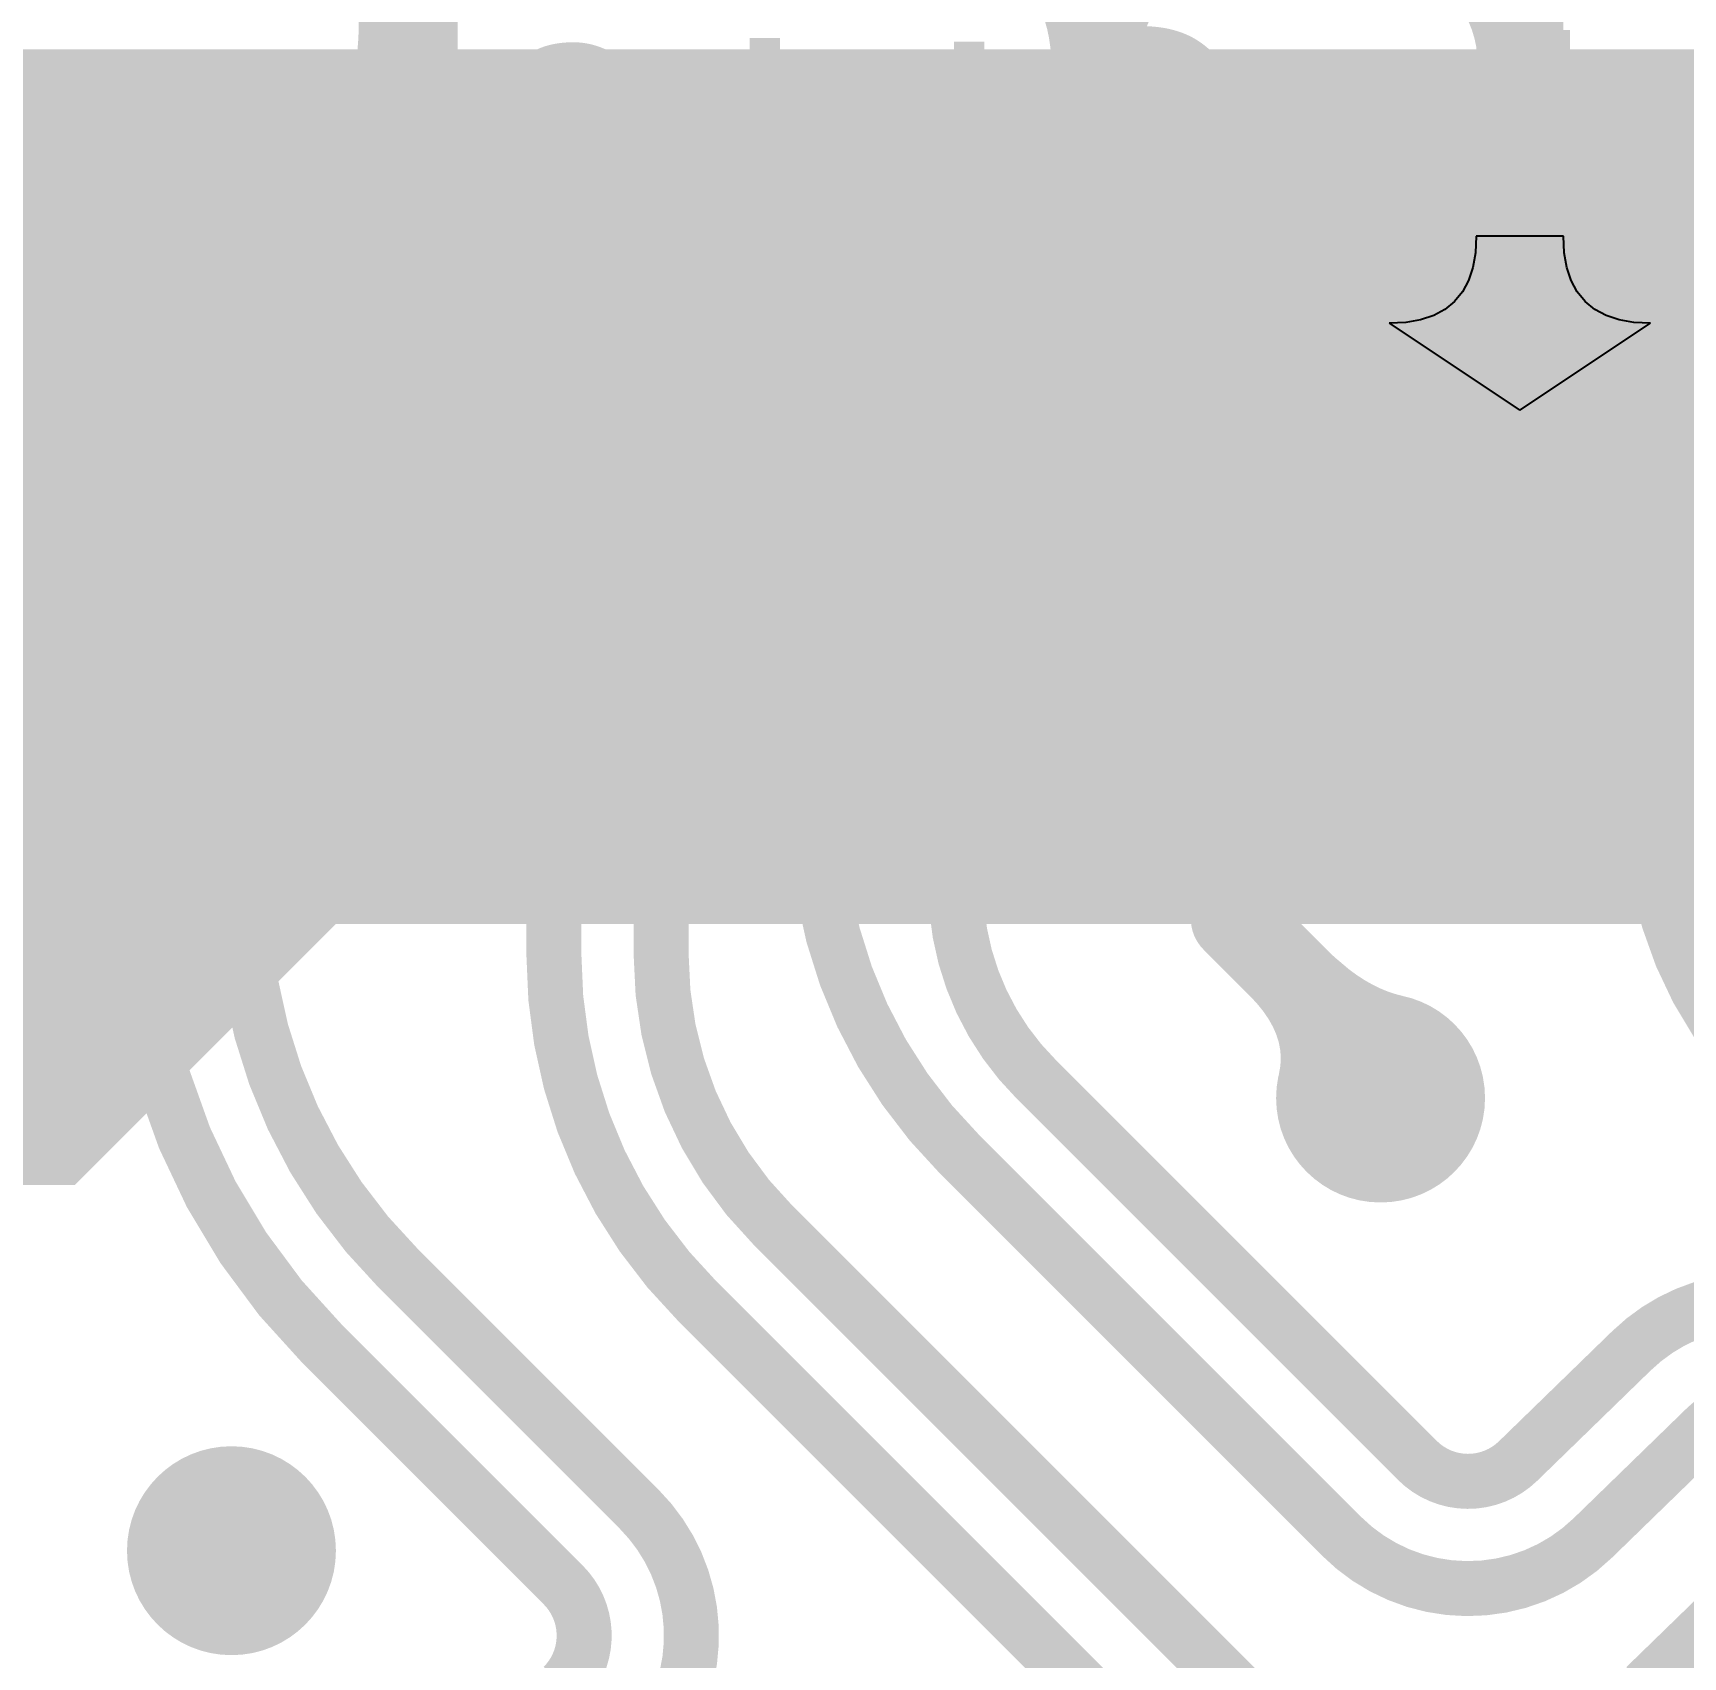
# Model space of a CAD drawing. Header units: inches. Extents: x -0.1 to 94.8, y -0.8 to 67.1.
# Drawn here: x 33.23 to 37.969, y 39.495 to 44.159 of the extents above; entities that cross this region are included whole.
import ezdxf

# ---------------------------------------------------------------- set-up
doc = ezdxf.new("R2010")
doc.units = ezdxf.units.IN
for name, color, linetype in [('Board Layer Stack Bottom Solder', 6, 'Continuous'), ('Bottom Layer', 5, 'Continuous'), ('Bottom Paste', 16, 'Continuous'), ('Layer 1', 76, 'Continuous'), ('Layer 2', 16, 'Continuous'), ('Mechanical 13', 56, 'Continuous'), ('Top Layer', 1, 'Continuous'), ('Top Overlay', 2, 'Continuous'), ('Via Holes', 16, 'Continuous')]:
    doc.layers.add(name, color=color, linetype=linetype)
doc.styles.add('Arial', font='', dxfattribs={"height": 0.2})
doc.styles.get('Arial').set_extended_font_data('Arial')

# ---------------------------------------------------------------- blocks, each defined once
blk = doc.blocks.new('LQFP128_14_14_____________B_103')
at = {"layer": 'Board Layer Stack Bottom Solder'}
for points in [[(-6.026600849999999, -6.8983987), (-5.573401349999999, -6.8983987), (-5.573401349999999, -9.101599779999999), (-6.026600849999999, -9.101599779999999)], [(-5.62659911, -6.8983987), (-5.17339961, -6.8983987), (-5.17339961, -9.101599779999999), (-5.62659911, -9.101599779999999)], [(-5.22659991, -6.8983987), (-4.77340041, -6.8983987), (-4.77340041, -9.101599779999999), (-5.22659991, -9.101599779999999)], [(-4.826600709999999, -6.8983987), (-4.37340121, -6.8983987), (-4.37340121, -9.101599779999999), (-4.826600709999999, -9.101599779999999)], [(-4.42659897, -6.8983987), (-3.973399469999999, -6.8983987), (-3.973399469999999, -9.101599779999999), (-4.42659897, -9.101599779999999)], [(-4.02659977, -6.8983987), (-3.57340027, -6.8983987), (-3.57340027, -9.101599779999999), (-4.02659977, -9.101599779999999)], [(-3.62660057, -6.8983987), (-3.17340107, -6.8983987), (-3.17340107, -9.101599779999999), (-3.62660057, -9.101599779999999)], [(-3.226598829999999, -6.8983987), (-2.77339933, -6.8983987), (-2.77339933, -9.101599779999999), (-3.226598829999999, -9.101599779999999)], [(-2.82659963, -6.8983987), (-2.37340013, -6.8983987), (-2.37340013, -9.101599779999999), (-2.82659963, -9.101599779999999)], [(-2.42660043, -6.8983987), (-1.97340093, -6.8983987), (-1.97340093, -9.101599779999999), (-2.42660043, -9.101599779999999)], [(-2.02659869, -6.8983987), (-1.57339919, -6.8983987), (-1.57339919, -9.101599779999999), (-2.02659869, -9.101599779999999)], [(-1.62659949, -6.8983987), (-1.17339999, -6.8983987), (-1.17339999, -9.101599779999999), (-1.62659949, -9.101599779999999)], [(-1.22660029, -6.8983987), (-0.77340079, -6.8983987), (-0.77340079, -9.101599779999999), (-1.22660029, -9.101599779999999)]]:
    blk.add_hatch(color=6, dxfattribs=at).paths.add_polyline_path(points)
at = {"layer": 'Bottom Layer'}
for points in [[(-5.52499911, -6.9999987), (-5.27499961, -6.9999987), (-5.27499961, -8.99999978), (-5.52499911, -8.99999978)], [(-5.12499991, -6.9999987), (-4.875000409999999, -6.9999987), (-4.875000409999999, -8.99999978), (-5.12499991, -8.99999978)], [(-4.72500071, -6.9999987), (-4.47500121, -6.9999987), (-4.47500121, -8.99999978), (-4.72500071, -8.99999978)], [(-4.324998969999999, -6.9999987), (-4.07499947, -6.9999987), (-4.07499947, -8.99999978), (-4.324998969999999, -8.99999978)], [(-3.92499977, -6.9999987), (-3.67500027, -6.9999987), (-3.67500027, -8.99999978), (-3.92499977, -8.99999978)], [(-3.52500057, -6.9999987), (-3.27500107, -6.9999987), (-3.27500107, -8.99999978), (-3.52500057, -8.99999978)], [(-3.12499883, -6.9999987), (-2.87499933, -6.9999987), (-2.87499933, -8.99999978), (-3.12499883, -8.99999978)], [(-2.72499963, -6.9999987), (-2.47500013, -6.9999987), (-2.47500013, -8.99999978), (-2.72499963, -8.99999978)], [(-2.32500043, -6.9999987), (-2.07500093, -6.9999987), (-2.07500093, -8.99999978), (-2.32500043, -8.99999978)], [(-1.92499869, -6.9999987), (-1.67499919, -6.9999987), (-1.67499919, -8.99999978), (-1.92499869, -8.99999978)], [(-1.52499949, -6.9999987), (-1.27499999, -6.9999987), (-1.27499999, -8.99999978), (-1.52499949, -8.99999978)], [(-1.12500029, -6.9999987), (-0.8750007900000001, -6.9999987), (-0.8750007900000001, -8.99999978), (-1.12500029, -8.99999978)]]:
    blk.add_hatch(color=5, dxfattribs=at).paths.add_polyline_path(points)
at = {"layer": 'Bottom Paste'}
for points in [[(-5.52499911, -6.9999987), (-5.27499961, -6.9999987), (-5.27499961, -8.99999978), (-5.52499911, -8.99999978)], [(-5.12499991, -6.9999987), (-4.875000409999999, -6.9999987), (-4.875000409999999, -8.99999978), (-5.12499991, -8.99999978)], [(-4.72500071, -6.9999987), (-4.47500121, -6.9999987), (-4.47500121, -8.99999978), (-4.72500071, -8.99999978)], [(-4.324998969999999, -6.9999987), (-4.07499947, -6.9999987), (-4.07499947, -8.99999978), (-4.324998969999999, -8.99999978)], [(-3.92499977, -6.9999987), (-3.67500027, -6.9999987), (-3.67500027, -8.99999978), (-3.92499977, -8.99999978)], [(-3.52500057, -6.9999987), (-3.27500107, -6.9999987), (-3.27500107, -8.99999978), (-3.52500057, -8.99999978)], [(-3.12499883, -6.9999987), (-2.87499933, -6.9999987), (-2.87499933, -8.99999978), (-3.12499883, -8.99999978)], [(-2.72499963, -6.9999987), (-2.47500013, -6.9999987), (-2.47500013, -8.99999978), (-2.72499963, -8.99999978)], [(-2.32500043, -6.9999987), (-2.07500093, -6.9999987), (-2.07500093, -8.99999978), (-2.32500043, -8.99999978)], [(-1.92499869, -6.9999987), (-1.67499919, -6.9999987), (-1.67499919, -8.99999978), (-1.92499869, -8.99999978)], [(-1.52499949, -6.9999987), (-1.27499999, -6.9999987), (-1.27499999, -8.99999978), (-1.52499949, -8.99999978)], [(-1.12500029, -6.9999987), (-0.8750007900000001, -6.9999987), (-0.8750007900000001, -8.99999978), (-1.12500029, -8.99999978)]]:
    blk.add_hatch(color=16, dxfattribs=at).paths.add_polyline_path(points)
at = {"layer": 'Mechanical 13'}
blk.add_lwpolyline([(-7.00000124, -7.00000124, 0.11999976, 0.11999976, 0), (7.00000124, -7.00000124, 0.11999976, 0.11999976, 0)], format="xyseb", dxfattribs=at)

msp = doc.modelspace()

# ---------------------------------------------------------------- hatches: boundary and pattern name
at = {"layer": 'Bottom Layer'}
for points in [[(34.16374676, 44.13389445999999), (34.16535458, 44.16417634), (34.16515138, 44.19316535999999), (34.1631397, 44.22085898), (34.15931446, 44.2472572), (34.15367819999999, 44.27236256), (34.14623346, 44.29617252), (34.13697516, 44.31868962), (34.12590838, 44.33991132), (34.11303058, 44.35983762), (34.09833922, 44.37847106), (34.51695916, 44.34445537999999), (34.49945602, 44.32843814), (34.48352768, 44.31085117999999), (34.46917921999999, 44.2916945), (34.45641063999999, 44.27097064), (34.44521686, 44.24867451999999), (34.43560296, 44.22480868), (34.4275664, 44.19937312), (34.42110718, 44.17236784), (34.41622784, 44.14379284), (34.41292584, 44.11364811999999)], [(37.38000144, 44.0604402), (37.37888638, 44.08833194), (37.37554627999999, 44.11550994), (37.36997606, 44.14197674), (37.36217826, 44.1677298), (37.35215033999999, 44.19277166), (37.33989738, 44.21709978), (37.3254143, 44.24071416), (37.30870618, 44.26361734), (37.28976794, 44.28580932), (37.26860212, 44.30728756), (37.68854286, 44.31429034), (37.66791806, 44.29198659999999), (37.6494675, 44.26907834), (37.6331861, 44.24556302), (37.6190764, 44.22144064), (37.60713586, 44.1967112), (37.59736701999999, 44.17137724), (37.58976988, 44.14543622), (37.5843419, 44.11889068), (37.58108562, 44.09173808), (37.58000104, 44.06397842)], [(36.15500262, 44.05736934), (36.15421267999999, 44.08761819999999), (36.15184794, 44.11654372), (36.1479084, 44.14414335999999), (36.14239152, 44.17041712), (36.1352973, 44.195365), (36.12662828, 44.21898954), (36.11638192, 44.2412882), (36.10455822, 44.26226097999999), (36.09115972, 44.28191042), (36.07618642, 44.30023397999999), (36.49525086, 44.27223301999999), (36.47810332, 44.25597448), (36.46276172, 44.23814622), (36.44922352, 44.21874824), (36.43749125999999, 44.197778), (36.4275624, 44.17523804), (36.41944202, 44.15112582), (36.4131225, 44.12544388), (36.40861146, 44.09819221999999), (36.40590382, 44.06936829999999), (36.40499958, 44.03897466)], [(37.58000104, 44.20695248), (37.58021948, 44.16895153999999), (37.58790298, 44.0389518), (37.59075794, 44.02495386), (37.59404978, 44.01495388), (37.59778104, 44.00895186), (37.60195172, 44.00695288), (37.35805076, 44.00695288), (37.36222144, 44.00895186), (37.36595269999999, 44.01495388), (37.36924454, 44.02495386), (37.3720995, 44.0389518), (37.37451249999999, 44.05695278), (37.37802532, 44.1049537), (37.38000144, 44.20695248)], [(35.40099854, 41.93100071999999), (35.39795308, 42.0130478), (35.56204724, 42.0130478), (35.55900178, 41.93100071999999)], [(35.80100282, 41.85504709999999), (35.75805141999999, 42.0130478), (36.00195238, 42.0130478), (35.95900098, 41.85504709999999)], [(37.80099882, 41.93100071999999), (37.79795336, 42.0130478), (37.96204752, 42.0130478), (37.95900206, 41.93100071999999)], [(36.94544808, 41.52603582), (36.96725652, 41.50508336), (37.01090387999999, 41.46828638), (37.03274534, 41.45243932), (37.0545995, 41.43829406), (37.07646381999999, 41.4258506), (37.09834084, 41.4151064), (37.12023056, 41.406064), (37.14213044, 41.3987234), (37.16404048, 41.39308206), (36.80825505999999, 41.16988971999999), (36.8122708, 41.19243222), (36.81351286, 41.2149544), (36.8119787, 41.23745626), (36.80767086, 41.2599378), (36.80058934, 41.28239394), (36.79073159999999, 41.3048323), (36.77810272, 41.32724779999999), (36.76269508, 41.34964298), (36.7445163, 41.37201784), (36.7235613, 41.39436984)]]:
    msp.add_hatch(color=5, dxfattribs=at).paths.add_polyline_path(points)
h = msp.add_hatch(color=5, dxfattribs=at)
edge = h.paths.add_edge_path()
edge.add_arc((37.09999946, 41.09999908), 0.2999994, 0, 360)
h = msp.add_hatch(color=5, dxfattribs=at)
edge = h.paths.add_edge_path()
edge.add_arc((33.79995526, 39.79997374), 0.2999994, 0, 360)
at = {"layer": 'Layer 1'}
h = msp.add_hatch(color=76, dxfattribs=at)
edge = h.paths.add_edge_path()
edge.add_arc((37.09999946, 41.09999908), 0.2999994, 0, 360)
h = msp.add_hatch(color=76, dxfattribs=at)
edge = h.paths.add_edge_path()
edge.add_arc((33.79995526, 39.79997374), 0.2999994, 0, 360)
at = {"layer": 'Layer 2'}
h = msp.add_hatch(color=16, dxfattribs=at)
edge = h.paths.add_edge_path()
edge.add_arc((37.09999946, 41.09999908), 0.2999994, 0, 360)
h = msp.add_hatch(color=16, dxfattribs=at)
edge = h.paths.add_edge_path()
edge.add_arc((33.79995526, 39.79997374), 0.2999994, 0, 360)
at = {"layer": 'Top Layer'}
for points in [[(50.64999776, 55.75000025999999), (50.64999776, 51.1538728), (50.52527868, 51.07053794), (50.51450908, 51.07499817999999), (50.33548988, 51.07499817999999), (50.17009523999999, 51.00648929999999), (50.04350926, 50.87990332), (49.97500038, 50.71450867999999), (49.97500038, 50.53548948), (50.04350926, 50.37009483999999), (50.17009523999999, 50.24350886), (50.33548988, 50.17499998), (50.51450908, 50.17499998), (50.52527868, 50.17946022), (50.64999776, 50.09612536), (50.64999776, 43.52499296), (48.72500288, 41.60000315999999), (34.10000292, 41.60000315999999), (33.34999934, 40.84999958), (27.89999754, 40.84999958), (27.14999142, 41.60000062), (26.60000268, 41.60000315999999), (16.40000022, 41.60000315999999), (16.40000022, 44.65000214), (21.15000342, 44.65000214), (23.99999772, 47.49999644), (23.99999772, 48.74999648), (27.25000138, 52.00000014), (28.04999724, 51.9999976), (29.92499984, 53.8750002), (29.92499984, 54.60962915999999), (32.14999666, 57.4999993), (33.09999984, 57.49999676), (33.09999984, 56.82499937999999), (32.40000123999999, 55.67499913999999), (32.26265582, 55.46499701999999), (31.91550132, 55.46499701999999), (31.91550132, 55.3099986), (32.09291016, 55.3099986), (32.09291016, 54.7099998), (31.91550132, 54.7099998), (31.91550132, 54.55500138), (31.9999995, 54.55500138), (31.9999995, 53.98089788), (31.93398744, 53.82153065999999), (31.93398744, 53.64251146), (31.9999995, 53.48314423999999), (31.9999995, 52.95000077999999), (32.249999, 52.95000077999999), (32.249999, 52.39999934), (31.9999995, 52.39999934), (31.9999995, 51.93157508), (31.97221952, 51.9037951), (31.90371064, 51.73840045999999), (31.90371064, 51.55938125999999), (31.97221952, 51.39398662), (31.9999995, 51.36620663999999), (31.9999995, 51.16139627999999), (31.96850858, 51.12990536), (31.8999997, 50.96451072), (31.8999997, 50.78549152), (31.95111974, 50.66207799999999), (31.89594586, 50.54481128), (31.86439652, 50.51207575999999), (30.7799994, 50.51207575999999), (30.7799994, 50.33466692), (30.1800006, 50.33466692), (30.1800006, 50.51207575999999), (28.97690166, 50.51207575999999), (28.97690166, 50.18499996), (29.15430796, 50.18499996), (29.15430796, 49.58500116), (28.97690166, 49.58500116), (28.97690166, 49.3124998), (28.68749914, 49.3124998), (27.62499936, 48.25000002), (27.62499936, 45.37499942), (29.74999892, 43.24999986), (33.00000004, 43.24999986), (33.49999904, 43.74999886), (47.24999694, 43.74999886), (48.00000052, 44.50000244), (48.00000052, 48.50132286), (48.15000276, 48.5948736), (48.23419614, 48.5599994), (48.41321534, 48.5599994), (48.57860998, 48.62850828), (48.70519596, 48.75509425999999), (48.77370484, 48.9204889), (48.77370484, 49.09950809999999), (48.70519596, 49.26490274), (48.57860998, 49.39148872), (48.41321534, 49.45999759999999), (48.23419614, 49.45999759999999), (48.15000276, 49.4251234), (48.00000052, 49.51867414), (48.00000052, 50.57647237999999), (48.15000022, 50.63860586), (48.1700967, 50.61850938), (48.3354888, 50.5500005), (48.33970265999999, 50.40000079999999), (48.32500114, 50.36450938), (48.32500114, 50.18549018), (48.39351002, 50.02009554), (48.520096, 49.89350956), (48.68549064, 49.82500068), (48.86450984, 49.82500068), (49.02990448, 49.89350956), (49.15649045999999, 50.02009554), (49.22499934, 50.18549018), (49.22499934, 50.36450938), (49.15649045999999, 50.52990402), (49.02990448, 50.65649), (48.86451238, 50.72499887999999), (48.86029851999999, 50.87499857999999), (48.87500004, 50.91049), (48.87500004, 51.08950919999999), (48.84708543999999, 51.15689794), (48.94731384, 51.30690017999999), (49.13207598, 51.30690017999999), (49.13207598, 52.50999912), (48.95466714, 52.50999912), (48.95466714, 53.10999792), (49.13207598, 53.10999792), (49.13207598, 54.31309685999999), (48.80500018, 54.31309685999999), (48.80500018, 54.13569055999999), (48.20500138, 54.13569055999999), (48.20500138, 54.31309685999999), (48.00000052, 54.31309685999999), (48.00000052, 55.49999822), (46.29998613999999, 57.20000498), (43.70000658, 57.19998974), (43.37500087999999, 57.52499289999999), (43.37499834, 57.82507866), (43.79991493999999, 58.25000033999999), (48.14999006, 58.25000033999999)], [(37.37500018, 43.57500047999999), (37.37250081999999, 43.52750248), (37.36500274, 43.48500066), (37.35250086, 43.44750264), (37.3350028, 43.41500079999999), (37.31250094, 43.38750276), (37.2850029, 43.3650009), (37.25250105999999, 43.34750284), (37.21500304, 43.33500096), (37.17250121999999, 43.32750288), (37.12500322, 43.32500098), (37.5000012, 43.07500402), (37.75000069999999, 43.07500148), (37.87499918, 43.32500098), (37.82750118, 43.32750288), (37.78499936, 43.33500096), (37.74750134, 43.34750284), (37.7149995, 43.3650009), (37.68750145999999, 43.38750276), (37.6649996, 43.41500079999999), (37.64750153999999, 43.44750264), (37.63499966, 43.48500066), (37.62750158, 43.52750248), (37.62500222, 43.57500047999999)]]:
    msp.add_hatch(color=1, dxfattribs=at).paths.add_polyline_path(points)
h = msp.add_hatch(color=1, dxfattribs=at)
edge = h.paths.add_edge_path()
edge.add_arc((37.09999946, 41.09999908), 0.2999994, 0, 360)
h = msp.add_hatch(color=1, dxfattribs=at)
edge = h.paths.add_edge_path()
edge.add_arc((33.79995526, 39.79997374), 0.2999994, 0, 360)
at = {"layer": 'Via Holes'}
h = msp.add_hatch(color=7, dxfattribs=at)
edge = h.paths.add_edge_path()
edge.add_arc((37.09999946, 41.09999908), 0.1499997, 0, 360)
h = msp.add_hatch(color=7, dxfattribs=at)
edge = h.paths.add_edge_path()
edge.add_arc((33.79995526, 39.79997374), 0.1499997, 0, 360)

# ---------------------------------------------------------------- linework, layer by layer
at = {"layer": 'Bottom Layer'}
for points in [[(34.28090172, 44.0322716, 0.2499995, 0.2499995, 0), (34.3250012, 44.57500101999999, 0.2499995, 0.2499995, 0)], [(36.2800011, 43.01000034, 0.2499995, 0.2499995, 0), (36.2800011, 44.47999994, 0.2499995, 0.2499995, 0)], [(37.48000124, 43.01000034, 0.1999996, 0.1999996, 0), (37.48000124, 44.25999784, 0.1999996, 0.1999996, 0)], [(34.28000002, 44.01000087999999, 0.2499995, 0.2499995, -0.02027091218525762), (34.28090426, 44.0322716, 0.2499995, 0.2499995, 0)], [(34.28000002, 43.01000034, 0.2499995, 0.2499995, 0), (34.28000002, 44.01000087999999, 0.2499995, 0.2499995, 0)], [(36.6800003, 41.61470722, 0.2499995, 0.2499995, 0), (36.6800003, 43.01000034, 0.2499995, 0.2499995, 0)], [(33.48000162, 41.99605266, 0.1580007, 0.1580007, 0), (33.48000162, 43.01000034, 0.1580007, 0.1580007, 0)], [(33.88000082, 41.99605266, 0.1580007, 0.1580007, 0), (33.88000082, 43.01000034, 0.1580007, 0.1580007, 0)], [(34.68000176, 41.99605266, 0.1580007, 0.1580007, 0), (34.68000176, 43.01000034, 0.1580007, 0.1580007, 0)], [(35.08000096, 41.99605266, 0.1580007, 0.1580007, 0), (35.08000096, 43.01000034, 0.1580007, 0.1580007, 0)], [(35.48000016, 41.93100071999999, 0.1580007, 0.1580007, 0), (35.48000016, 43.01000034, 0.1580007, 0.1580007, 0)], [(35.8800019, 41.71153202, 0.1580007, 0.1580007, 0), (35.8800019, 43.01000034, 0.1580007, 0.1580007, 0)], [(37.88000044, 41.93100071999999, 0.1580007, 0.1580007, 0), (37.88000044, 43.01000034, 0.1580007, 0.1580007, 0)], [(33.52600102, 41.88500131999999, 0.1580007, 0.1580007, -0.1989123673796691), (33.48000162, 41.99605266, 0.1580007, 0.1580007, 0)], [(33.88000082, 41.99605266, 0.1580007, 0.1580007, -0.1989123673796691), (33.83400142, 41.88500131999999, 0.1580007, 0.1580007, 0)], [(34.72600116, 41.88500131999999, 0.1580007, 0.1580007, -0.1989123673796691), (34.68000176, 41.99605266, 0.1580007, 0.1580007, 0)], [(35.08000096, 41.99605266, 0.1580007, 0.1580007, -0.1989123673796691), (35.03400156, 41.88500131999999, 0.1580007, 0.1580007, 0)], [(35.89123885999999, 40.9381833, 0.1580007, 0.1580007, -0.1989123673796593), (35.48000016, 41.93100071999999, 0.1580007, 0.1580007, 0)], [(38.20284714, 41.15157632, 0.1580007, 0.1580007, -0.1989123673796565), (37.88000044, 41.93100071999999, 0.1580007, 0.1580007, 0)], [(33.52600102, 41.68500172, 0.1580007, 0.1580007, 0), (33.52600102, 41.88500131999999, 0.1580007, 0.1580007, 0)], [(33.83400142, 41.68500172, 0.1580007, 0.1580007, 0), (33.83400142, 41.88500131999999, 0.1580007, 0.1580007, 0)], [(34.72600116, 41.5100008, 0.1580007, 0.1580007, 0), (34.72600116, 41.88500131999999, 0.1580007, 0.1580007, 0)], [(35.03400156, 41.5100008, 0.1580007, 0.1580007, 0), (35.03400156, 41.88500131999999, 0.1580007, 0.1580007, 0)], [(34.06098598, 40.39343458, 0.1580007, 0.1580007, -0.198912367379658), (33.52600102, 41.68500172, 0.1580007, 0.1580007, 0)], [(34.2787732, 40.61122688, 0.1580007, 0.1580007, -0.198912367379658), (33.83400142, 41.68500172, 0.1580007, 0.1580007, 0)], [(35.87999936, 41.70999532, 0.1580007, 0.1580007, 0), (35.8800019, 41.71153202, 0.1580007, 0.1580007, 0)], [(36.11156608, 41.15343306, 0.1580007, 0.1580007, -0.1997367039641708), (35.87999936, 41.70999532, 0.1580007, 0.1580007, 0)], [(36.6800003, 41.61470722, 0.2499995, 0.2499995, 0), (37.09999946, 41.19470806, 0.2499995, 0.2499995, 0)], [(35.13723985999999, 40.51718338, 0.1580007, 0.1580007, -0.1989123673796593), (34.72600116, 41.5100008, 0.1580007, 0.1580007, 0)], [(35.35502708, 40.73497314, 0.1580007, 0.1580007, -0.1989123673796565), (35.03400156, 41.5100008, 0.1580007, 0.1580007, 0)], [(37.09999946, 41.09999908, 0.2499995, 0.2499995, 0), (37.09999946, 41.19470806, 0.2499995, 0.2499995, 0)], [(36.11156608, 41.15343306, 0.1580007, 0.1580007, 0), (36.11156862, 41.15343306, 0.1580007, 0.1580007, 0)], [(36.11156862, 41.15343306, 0.1580007, 0.1580007, 0), (37.03874227999999, 40.2262594, 0.1580007, 0.1580007, 0)], [(35.89123885999999, 40.9381833, 0.1580007, 0.1580007, 0), (36.81788166, 40.0115405, 0.1580007, 0.1580007, 0)], [(35.35502708, 40.73497568, 0.1580007, 0.1580007, 0), (40.90144728, 35.18855548, 0.1580007, 0.1580007, 0)], [(34.2787732, 40.61122688, 0.1580007, 0.1580007, 0), (34.29648461999999, 40.59351546, 0.1580007, 0.1580007, 0)], [(34.29648208, 40.59351291999999, 0.1580007, 0.1580007, 0), (34.29648461999999, 40.59351546, 0.1580007, 0.1580007, 0)], [(34.29648208, 40.59351291999999, 0.1580007, 0.1580007, 0), (34.97036186, 39.91963314, 0.1580007, 0.1580007, 0)], [(35.13723985999999, 40.51718338, 0.1580007, 0.1580007, 0), (40.68365497999999, 34.97076826, 0.1580007, 0.1580007, 0)], [(37.82084638, 40.3743414, 0.1580007, 0.1580007, -0.4142197313122274), (38.5476877, 40.36410012, 0.1580007, 0.1580007, 0)], [(34.06098598, 40.39343458, 0.1580007, 0.1580007, 0), (34.07869486, 40.3757257, 0.1580007, 0.1580007, 0)], [(34.07869486, 40.3757257, 0.1580007, 0.1580007, 0), (34.75257464, 39.70184592, 0.1580007, 0.1580007, 0)], [(37.49482976, 40.05738496, 0.1580007, 0.1580007, 0), (37.82084638, 40.3743414, 0.1580007, 0.1580007, 0)], [(37.03873974, 40.2262594, 0.1580007, 0.1580007, 0), (37.15687006, 40.10812908, 0.1580007, 0.1580007, 0)], [(38.03554749999999, 40.15350617999999, 0.1580007, 0.1580007, -0.4132638621643682), (38.3263775, 40.14988414, 0.1580007, 0.1580007, 0)], [(37.70952834, 39.8365472, 0.1580007, 0.1580007, 0), (38.03554749999999, 40.15350617999999, 0.1580007, 0.1580007, 0)], [(37.15686752, 40.10812908, 0.1580007, 0.1580007, 0), (37.20557202, 40.05942458, 0.1580007, 0.1580007, 0)], [(37.49482976, 40.05738496, 0.1580007, 0.1580007, -0.4100901581804876), (37.20557202, 40.05942712, 0.1580007, 0.1580007, 0)], [(36.81787912, 40.0115405, 0.1580007, 0.1580007, 0), (36.81788166, 40.01154304, 0.1580007, 0.1580007, 0)], [(36.81788166, 40.01154304, 0.1580007, 0.1580007, 0), (36.9390803, 39.8903444, 0.1580007, 0.1580007, 0)], [(34.9703644, 39.91963822, 0.1580007, 0.1580007, -0.4142186796260081), (34.97036186, 39.19272578, 0.1580007, 0.1580007, 0)], [(36.9390803, 39.89034186, 0.1580007, 0.1580007, 0), (36.9390803, 39.8903444, 0.1580007, 0.1580007, 0)], [(36.9390803, 39.89034186, 0.1580007, 0.1580007, 0), (36.98691104, 39.84251112, 0.1580007, 0.1580007, 0)], [(36.98696691999999, 39.8424527, 0.1580007, 0.1580007, -0.000134115230310121), (36.9869085, 39.84251112, 0.1580007, 0.1580007, 0)], [(37.70952834, 39.8365472, 0.1580007, 0.1580007, -0.4107461434625849), (36.98696691999999, 39.8424527, 0.1580007, 0.1580007, 0)], [(37.86082597999999, 39.4090271, 0.1580007, 0.1580007, 0), (38.32347428, 39.85882046, 0.1580007, 0.1580007, 0)], [(34.75257464, 39.70184592, 0.1580007, 0.1580007, -0.4142212233603136), (34.75257464, 39.41051553999999, 0.1580007, 0.1580007, 0)]]:
    msp.add_lwpolyline(points, format="xyseb", dxfattribs=at)
for points in [[(34.21750077999999, 44.01000087999999, 0.12499848, 0.12499848, 1), (34.34249926, 44.01000087999999, 0.12499848, 0.12499848, 1)], [(34.21750077999999, 44.01000087999999, 0.12499848, 0.12499848, 1), (34.34249926, 44.01000087999999, 0.12499848, 0.12499848, 1)], [(34.21840248, 44.0322716, 0.12499848, 0.12499848, 1), (34.34340096, 44.0322716, 0.12499848, 0.12499848, 1)], [(34.21840502, 44.0322716, 0.12499848, 0.12499848, 1), (34.3434035, 44.0322716, 0.12499848, 0.12499848, 1)], [(34.21750077999999, 43.01000034, 0.12499848, 0.12499848, 1), (34.34249926, 43.01000034, 0.12499848, 0.12499848, 1)], [(36.21750186, 43.01000034, 0.12499848, 0.12499848, 1), (36.34250034, 43.01000034, 0.12499848, 0.12499848, 1)], [(36.61750106, 43.01000034, 0.12499848, 0.12499848, 1), (36.74249954, 43.01000034, 0.12499848, 0.12499848, 1)], [(33.44050208, 43.01000034, 0.07899908, 0.07899908, 1), (33.51950116, 43.01000034, 0.07899908, 0.07899908, 1)], [(33.84050128, 43.01000034, 0.07899908, 0.07899908, 1), (33.91950036, 43.01000034, 0.07899908, 0.07899908, 1)], [(34.64050221999999, 43.01000034, 0.07899908, 0.07899908, 1), (34.7195013, 43.01000034, 0.07899908, 0.07899908, 1)], [(35.04050142, 43.01000034, 0.07899908, 0.07899908, 1), (35.1195005, 43.01000034, 0.07899908, 0.07899908, 1)], [(35.44050061999999, 43.01000034, 0.07899908, 0.07899908, 1), (35.5194997, 43.01000034, 0.07899908, 0.07899908, 1)], [(35.84050236, 43.01000034, 0.07899908, 0.07899908, 1), (35.91950144, 43.01000034, 0.07899908, 0.07899908, 1)], [(37.43000134, 43.01000034, 0.0999998, 0.0999998, 1), (37.53000114, 43.01000034, 0.0999998, 0.0999998, 1)], [(37.84050089999999, 43.01000034, 0.07899908, 0.07899908, 1), (37.91949998, 43.01000034, 0.07899908, 0.07899908, 1)], [(33.44050208, 41.99605266, 0.07899908, 0.07899908, 1), (33.51950116, 41.99605266, 0.07899908, 0.07899908, 1)], [(33.44050208, 41.99605266, 0.07899908, 0.07899908, 1), (33.51950116, 41.99605266, 0.07899908, 0.07899908, 1)], [(33.84050128, 41.99605266, 0.07899908, 0.07899908, 1), (33.91950036, 41.99605266, 0.07899908, 0.07899908, 1)], [(33.84050128, 41.99605266, 0.07899908, 0.07899908, 1), (33.91950036, 41.99605266, 0.07899908, 0.07899908, 1)], [(34.64050221999999, 41.99605266, 0.07899908, 0.07899908, 1), (34.7195013, 41.99605266, 0.07899908, 0.07899908, 1)], [(34.64050221999999, 41.99605266, 0.07899908, 0.07899908, 1), (34.7195013, 41.99605266, 0.07899908, 0.07899908, 1)], [(35.04050142, 41.99605266, 0.07899908, 0.07899908, 1), (35.1195005, 41.99605266, 0.07899908, 0.07899908, 1)], [(35.04050142, 41.99605266, 0.07899908, 0.07899908, 1), (35.1195005, 41.99605266, 0.07899908, 0.07899908, 1)], [(35.44050061999999, 41.93100071999999, 0.07899908, 0.07899908, 1), (35.5194997, 41.93100071999999, 0.07899908, 0.07899908, 1)], [(35.44050061999999, 41.93100071999999, 0.07899908, 0.07899908, 1), (35.5194997, 41.93100071999999, 0.07899908, 0.07899908, 1)], [(37.84050089999999, 41.93100071999999, 0.07899908, 0.07899908, 1), (37.91949998, 41.93100071999999, 0.07899908, 0.07899908, 1)], [(37.84050089999999, 41.93100071999999, 0.07899908, 0.07899908, 1), (37.91949998, 41.93100071999999, 0.07899908, 0.07899908, 1)], [(33.48650148, 41.88500131999999, 0.07899908, 0.07899908, 1), (33.56550056, 41.88500131999999, 0.07899908, 0.07899908, 1)], [(33.48650148, 41.88500131999999, 0.07899908, 0.07899908, 1), (33.56550056, 41.88500131999999, 0.07899908, 0.07899908, 1)], [(33.79450188, 41.88500131999999, 0.07899908, 0.07899908, 1), (33.87350095999999, 41.88500131999999, 0.07899908, 0.07899908, 1)], [(33.79450188, 41.88500131999999, 0.07899908, 0.07899908, 1), (33.87350095999999, 41.88500131999999, 0.07899908, 0.07899908, 1)], [(34.68650161999999, 41.88500131999999, 0.07899908, 0.07899908, 1), (34.7655007, 41.88500131999999, 0.07899908, 0.07899908, 1)], [(34.68650161999999, 41.88500131999999, 0.07899908, 0.07899908, 1), (34.7655007, 41.88500131999999, 0.07899908, 0.07899908, 1)], [(34.99450202, 41.88500131999999, 0.07899908, 0.07899908, 1), (35.0735011, 41.88500131999999, 0.07899908, 0.07899908, 1)], [(34.99450202, 41.88500131999999, 0.07899908, 0.07899908, 1), (35.0735011, 41.88500131999999, 0.07899908, 0.07899908, 1)], [(33.48650148, 41.68500172, 0.07899908, 0.07899908, 1), (33.56550056, 41.68500172, 0.07899908, 0.07899908, 1)], [(33.48650148, 41.68500172, 0.07899908, 0.07899908, 1), (33.56550056, 41.68500172, 0.07899908, 0.07899908, 1)], [(33.79450188, 41.68500172, 0.07899908, 0.07899908, 1), (33.87350095999999, 41.68500172, 0.07899908, 0.07899908, 1)], [(33.79450188, 41.68500172, 0.07899908, 0.07899908, 1), (33.87350095999999, 41.68500172, 0.07899908, 0.07899908, 1)], [(35.84049982, 41.70999532, 0.07899908, 0.07899908, 1), (35.9194989, 41.70999532, 0.07899908, 0.07899908, 1)], [(35.84049982, 41.70999532, 0.07899908, 0.07899908, 1), (35.9194989, 41.70999532, 0.07899908, 0.07899908, 1)], [(35.84050236, 41.71153202, 0.07899908, 0.07899908, 1), (35.91950144, 41.71153202, 0.07899908, 0.07899908, 1)], [(35.84050236, 41.71153202, 0.07899908, 0.07899908, 1), (35.91950144, 41.71153202, 0.07899908, 0.07899908, 1)], [(36.61750106, 41.61470722, 0.12499848, 0.12499848, 1), (36.74249954, 41.61470722, 0.12499848, 0.12499848, 1)], [(36.61750106, 41.61470722, 0.12499848, 0.12499848, 1), (36.74249954, 41.61470722, 0.12499848, 0.12499848, 1)], [(34.68650161999999, 41.5100008, 0.07899908, 0.07899908, 1), (34.7655007, 41.5100008, 0.07899908, 0.07899908, 1)], [(34.68650161999999, 41.5100008, 0.07899908, 0.07899908, 1), (34.7655007, 41.5100008, 0.07899908, 0.07899908, 1)], [(34.99450202, 41.5100008, 0.07899908, 0.07899908, 1), (35.0735011, 41.5100008, 0.07899908, 0.07899908, 1)], [(34.99450202, 41.5100008, 0.07899908, 0.07899908, 1), (35.0735011, 41.5100008, 0.07899908, 0.07899908, 1)], [(37.03750022, 41.19470806, 0.12499848, 0.12499848, 1), (37.1624987, 41.19470806, 0.12499848, 0.12499848, 1)], [(37.03750022, 41.19470806, 0.12499848, 0.12499848, 1), (37.1624987, 41.19470806, 0.12499848, 0.12499848, 1)], [(36.07206653999999, 41.15343306, 0.07899908, 0.07899908, 1), (36.15106562, 41.15343306, 0.07899908, 0.07899908, 1)], [(36.07206653999999, 41.15343306, 0.07899908, 0.07899908, 1), (36.15106562, 41.15343306, 0.07899908, 0.07899908, 1)], [(36.07206908, 41.15343306, 0.07899908, 0.07899908, 1), (36.15106816, 41.15343306, 0.07899908, 0.07899908, 1)], [(36.07206908, 41.15343306, 0.07899908, 0.07899908, 1), (36.15106816, 41.15343306, 0.07899908, 0.07899908, 1)], [(37.03750022, 41.09999908, 0.12499848, 0.12499848, 1), (37.1624987, 41.09999908, 0.12499848, 0.12499848, 1)], [(35.85173931999999, 40.9381833, 0.07899908, 0.07899908, 1), (35.9307384, 40.9381833, 0.07899908, 0.07899908, 1)], [(35.85173931999999, 40.9381833, 0.07899908, 0.07899908, 1), (35.9307384, 40.9381833, 0.07899908, 0.07899908, 1)], [(35.31552754, 40.73497568, 0.07899908, 0.07899908, 1), (35.39452662, 40.73497568, 0.07899908, 0.07899908, 1)], [(35.31552754, 40.73497314, 0.07899908, 0.07899908, 1), (35.39452662, 40.73497314, 0.07899908, 0.07899908, 1)], [(34.23927365999999, 40.61122688, 0.07899908, 0.07899908, 1), (34.31827274, 40.61122688, 0.07899908, 0.07899908, 1)], [(34.23927365999999, 40.61122688, 0.07899908, 0.07899908, 1), (34.31827274, 40.61122688, 0.07899908, 0.07899908, 1)], [(34.25698254, 40.59351291999999, 0.07899908, 0.07899908, 1), (34.33598162, 40.59351291999999, 0.07899908, 0.07899908, 1)], [(34.25698254, 40.59351291999999, 0.07899908, 0.07899908, 1), (34.33598162, 40.59351291999999, 0.07899908, 0.07899908, 1)], [(34.25698507999999, 40.59351546, 0.07899908, 0.07899908, 1), (34.33598416, 40.59351546, 0.07899908, 0.07899908, 1)], [(34.25698507999999, 40.59351546, 0.07899908, 0.07899908, 1), (34.33598416, 40.59351546, 0.07899908, 0.07899908, 1)], [(35.09774032, 40.51718338, 0.07899908, 0.07899908, 1), (35.1767394, 40.51718338, 0.07899908, 0.07899908, 1)], [(35.09774032, 40.51718338, 0.07899908, 0.07899908, 1), (35.1767394, 40.51718338, 0.07899908, 0.07899908, 1)], [(34.02148644, 40.39343458, 0.07899908, 0.07899908, 1), (34.10048552, 40.39343458, 0.07899908, 0.07899908, 1)], [(34.02148644, 40.39343458, 0.07899908, 0.07899908, 1), (34.10048552, 40.39343458, 0.07899908, 0.07899908, 1)], [(34.03919532, 40.3757257, 0.07899908, 0.07899908, 1), (34.1181944, 40.3757257, 0.07899908, 0.07899908, 1)], [(34.03919532, 40.3757257, 0.07899908, 0.07899908, 1), (34.1181944, 40.3757257, 0.07899908, 0.07899908, 1)], [(37.78134684, 40.3743414, 0.07899908, 0.07899908, 1), (37.86034592, 40.3743414, 0.07899908, 0.07899908, 1)], [(37.78134684, 40.3743414, 0.07899908, 0.07899908, 1), (37.86034592, 40.3743414, 0.07899908, 0.07899908, 1)], [(36.9992402, 40.2262594, 0.07899908, 0.07899908, 1), (37.07823928, 40.2262594, 0.07899908, 0.07899908, 1)], [(36.99924274, 40.2262594, 0.07899908, 0.07899908, 1), (37.07824182, 40.2262594, 0.07899908, 0.07899908, 1)], [(37.99604796, 40.15350617999999, 0.07899908, 0.07899908, 1), (38.07504703999999, 40.15350617999999, 0.07899908, 0.07899908, 1)], [(37.99604796, 40.15350617999999, 0.07899908, 0.07899908, 1), (38.07504703999999, 40.15350617999999, 0.07899908, 0.07899908, 1)], [(37.11736798, 40.10812908, 0.07899908, 0.07899908, 1), (37.19636705999999, 40.10812908, 0.07899908, 0.07899908, 1)], [(37.11737052, 40.10812908, 0.07899908, 0.07899908, 1), (37.1963696, 40.10812908, 0.07899908, 0.07899908, 1)], [(37.16607248, 40.05942712, 0.07899908, 0.07899908, 1), (37.24507155999999, 40.05942712, 0.07899908, 0.07899908, 1)], [(37.16607248, 40.05942458, 0.07899908, 0.07899908, 1), (37.24507155999999, 40.05942458, 0.07899908, 0.07899908, 1)], [(37.45533022, 40.05738496, 0.07899908, 0.07899908, 1), (37.5343293, 40.05738496, 0.07899908, 0.07899908, 1)], [(37.45533022, 40.05738496, 0.07899908, 0.07899908, 1), (37.5343293, 40.05738496, 0.07899908, 0.07899908, 1)], [(36.77837958, 40.0115405, 0.07899908, 0.07899908, 1), (36.85737866, 40.0115405, 0.07899908, 0.07899908, 1)], [(36.77838212, 40.01154304, 0.07899908, 0.07899908, 1), (36.8573812, 40.01154304, 0.07899908, 0.07899908, 1)], [(36.77838212, 40.01154304, 0.07899908, 0.07899908, 1), (36.8573812, 40.01154304, 0.07899908, 0.07899908, 1)], [(36.77838212, 40.0115405, 0.07899908, 0.07899908, 1), (36.8573812, 40.0115405, 0.07899908, 0.07899908, 1)], [(34.93086232, 39.91963314, 0.07899908, 0.07899908, 1), (35.0098614, 39.91963314, 0.07899908, 0.07899908, 1)], [(34.93086486, 39.91963822, 0.07899908, 0.07899908, 1), (35.00986394, 39.91963822, 0.07899908, 0.07899908, 1)], [(36.89958076, 39.8903444, 0.07899908, 0.07899908, 1), (36.97857984, 39.8903444, 0.07899908, 0.07899908, 1)], [(36.89958076, 39.8903444, 0.07899908, 0.07899908, 1), (36.97857984, 39.8903444, 0.07899908, 0.07899908, 1)], [(36.89958076, 39.89034186, 0.07899908, 0.07899908, 1), (36.97857984, 39.89034186, 0.07899908, 0.07899908, 1)], [(36.89958076, 39.89034186, 0.07899908, 0.07899908, 1), (36.97857984, 39.89034186, 0.07899908, 0.07899908, 1)], [(36.94740896, 39.84251112, 0.07899908, 0.07899908, 1), (37.02640804, 39.84251112, 0.07899908, 0.07899908, 1)], [(36.94741149999999, 39.84251112, 0.07899908, 0.07899908, 1), (37.02641058, 39.84251112, 0.07899908, 0.07899908, 1)], [(36.94746738, 39.8424527, 0.07899908, 0.07899908, 1), (37.02646645999999, 39.8424527, 0.07899908, 0.07899908, 1)], [(36.94746738, 39.8424527, 0.07899908, 0.07899908, 1), (37.02646645999999, 39.8424527, 0.07899908, 0.07899908, 1)], [(37.6700288, 39.8365472, 0.07899908, 0.07899908, 1), (37.74902788, 39.8365472, 0.07899908, 0.07899908, 1)], [(37.6700288, 39.8365472, 0.07899908, 0.07899908, 1), (37.74902788, 39.8365472, 0.07899908, 0.07899908, 1)], [(34.7130751, 39.70184592, 0.07899908, 0.07899908, 1), (34.79207418, 39.70184592, 0.07899908, 0.07899908, 1)], [(34.7130751, 39.70184592, 0.07899908, 0.07899908, 1), (34.79207418, 39.70184592, 0.07899908, 0.07899908, 1)]]:
    msp.add_lwpolyline(points, format="xyseb", close=True, dxfattribs=at)
at = {"layer": 'Layer 2'}
msp.add_lwpolyline([(30.06000084, 31.5000005, 0.1499997, 0.1499997, 0), (38.0500001, 39.48999976, 0.1499997, 0.1499997, 0)], format="xyseb", dxfattribs=at)
at = {"layer": 'Top Layer'}
for p, q in [((37.37500018, 43.57499794), (37.37250081999999, 43.52749994)), ((37.62499968, 43.57499794), (37.37500018, 43.57499794)), ((37.62749904, 43.52749994), (37.62499968, 43.57499794)), ((37.37250081999999, 43.52749994), (37.3650002, 43.48499812)), ((37.63499966, 43.48499812), (37.62749904, 43.52749994)), ((37.3650002, 43.48499812), (37.35249832, 43.4475001)), ((37.647499, 43.4475001), (37.63499966, 43.48499812)), ((37.33500026, 43.41499826), (37.3124984, 43.38750022)), ((37.35249832, 43.4475001), (37.33500026, 43.41499826)), ((37.6649996, 43.41499826), (37.647499, 43.4475001)), ((37.68749892, 43.38750022), (37.6649996, 43.41499826)), ((37.28500036, 43.36499835999999), (37.25249852, 43.3475003)), ((37.3124984, 43.38750022), (37.28500036, 43.36499835999999)), ((37.7149995, 43.36499835999999), (37.68749892, 43.38750022)), ((37.7474988, 43.3475003), (37.7149995, 43.36499835999999)), ((37.17249868, 43.32750033999999), (37.12500068, 43.32500098)), ((37.12500068, 43.32500098), (37.49999866, 43.07499893999999)), ((37.2150005, 43.33499842), (37.17249868, 43.32750033999999)), ((37.25249852, 43.3475003), (37.2150005, 43.33499842)), ((37.49999866, 43.07499893999999), (37.87499918, 43.32500098)), ((37.78499936, 43.33499842), (37.7474988, 43.3475003)), ((37.82749863999999, 43.32750033999999), (37.78499936, 43.33499842)), ((37.87499918, 43.32500098), (37.82749863999999, 43.32750033999999)), ((37.49999866, 43.07499893999999), (37.49999866, 43.07500148)), ((37.49999866, 43.07500148), (37.49999866, 43.07500148)), ((37.49999866, 43.07500148), (37.49999866, 43.07499893999999)), ((37.49999866, 43.07499893999999), (37.49999866, 43.07499893999999)), ((37.49999866, 43.07499893999999), (37.49999866, 43.07499893999999)), ((37.49999866, 43.07499893999999), (37.49999866, 43.07499893999999)), ((37.49999866, 43.07499893999999), (37.49999866, 43.07499893999999)), ((37.49999866, 43.07499893999999), (37.49999866, 43.07499893999999)), ((37.49999866, 43.07499893999999), (37.49999866, 43.07499893999999)), ((37.49999866, 43.07499893999999), (37.49999866, 43.07499893999999))]:
    msp.add_line(p, q, dxfattribs=at)
for points in [[(34.3250012, 43.34644874, 0.2499995, 0.2499995, 0), (34.3250012, 44.57500101999999, 0.2499995, 0.2499995, 0)], [(37.5000012, 43.2000025, 0.2499995, 0.2499995, 0), (37.5000012, 44.4999999, 0.2499995, 0.2499995, 0)], [(34.3250012, 43.34644874, 0.2499995, 0.2499995, 0), (34.47144998, 43.19999996, 0.2499995, 0.2499995, 0)], [(34.47144998, 43.19999996, 0.2499995, 0.2499995, 0), (37.49999866, 43.19999996, 0.2499995, 0.2499995, 0)], [(37.49999866, 43.19999996, 0.2499995, 0.2499995, 0), (37.5000012, 43.2000025, 0.2499995, 0.2499995, 0)], [(37.49999866, 43.19999996, 0.2499995, 0.2499995, 0), (39.49999974, 43.19999996, 0.2499995, 0.2499995, 0)]]:
    msp.add_lwpolyline(points, format="xyseb", dxfattribs=at)
for points in [[(34.26250195999999, 43.34644874, 0.12499848, 0.12499848, 1), (34.38750044, 43.34644874, 0.12499848, 0.12499848, 1)], [(34.26250195999999, 43.34644874, 0.12499848, 0.12499848, 1), (34.38750044, 43.34644874, 0.12499848, 0.12499848, 1)], [(34.40895073999999, 43.19999996, 0.12499848, 0.12499848, 1), (34.53394922, 43.19999996, 0.12499848, 0.12499848, 1)], [(34.40895073999999, 43.19999996, 0.12499848, 0.12499848, 1), (34.53394922, 43.19999996, 0.12499848, 0.12499848, 1)], [(37.43749942, 43.19999996, 0.12499848, 0.12499848, 1), (37.5624979, 43.19999996, 0.12499848, 0.12499848, 1)], [(37.43749942, 43.19999996, 0.12499848, 0.12499848, 1), (37.5624979, 43.19999996, 0.12499848, 0.12499848, 1)], [(37.43749942, 43.19999996, 0.12499848, 0.12499848, 1), (37.5624979, 43.19999996, 0.12499848, 0.12499848, 1)], [(37.43750196, 43.2000025, 0.12499848, 0.12499848, 1), (37.56250044, 43.2000025, 0.12499848, 0.12499848, 1)], [(37.43750196, 43.2000025, 0.12499848, 0.12499848, 1), (37.56250044, 43.2000025, 0.12499848, 0.12499848, 1)]]:
    msp.add_lwpolyline(points, format="xyseb", close=True, dxfattribs=at)

# ---------------------------------------------------------------- block references
msp.add_blockref('LQFP128_14_14_____________B_103', (38.88000098, 51.00999958000001))

# ---------------------------------------------------------------- texts
at = {"layer": 'Top Overlay', "style": 'Arial'}
for s, p in [('C15', (36.67486696, 42.17532332)), ('C14', (37.82486974, 42.1503221)), ('C12', (35.37486702, 42.15032463999999))]:
    msp.add_text(s, height=0.8000009399999999, rotation=90, dxfattribs=at).set_placement(p)

doc.saveas('drawing.dxf')
